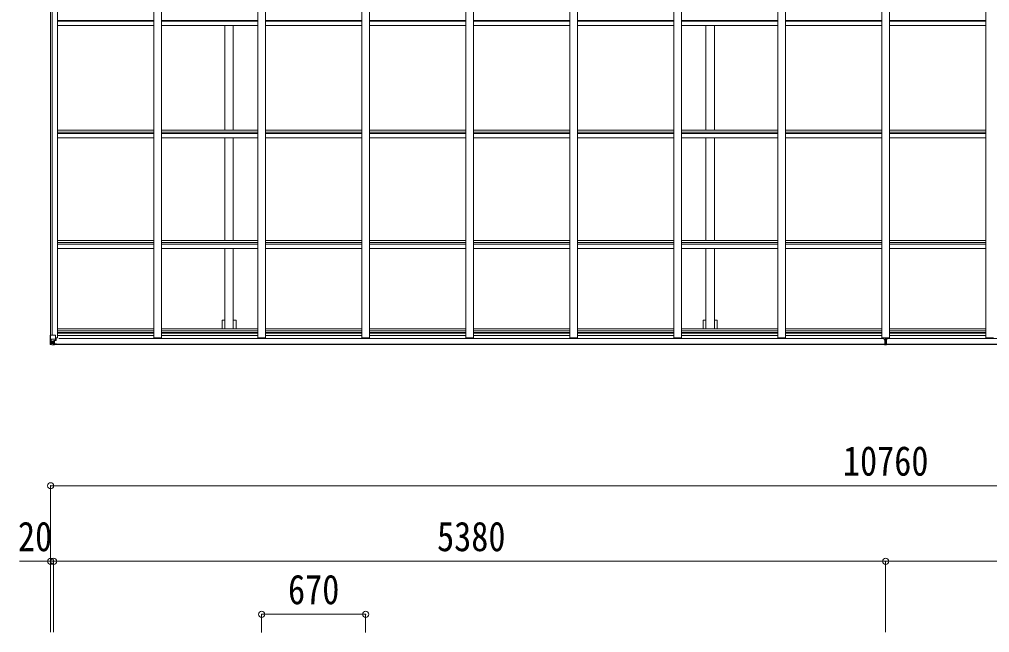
# Model space of a CAD drawing. Units: millimetres at full size, sheet at 1:40. Extents: x -11181 to 11305, y -7804 to 7716.
# Drawn here: x -1411 to 4840, y -332 to 3618 of the extents above; entities that cross this region are included whole.
import ezdxf
from ezdxf.enums import TextEntityAlignment as Align

# ---------------------------------------------------------------- set-up
doc = ezdxf.new("R2010")
doc.units = ezdxf.units.MM
doc.header["$LTSCALE"] = 40
doc.header["$PDMODE"] = 32
doc.header["$PDSIZE"] = 40
for name, color, linetype, lineweight in [('0-1_本体', 4, 'Continuous', 9), ('0-2_部品', 7, 'Continuous', 9), ('0-4_TABLE1', 7, 'Continuous', 9), ('0-A_寸法', 6, 'Continuous', 9)]:
    doc.layers.add(name, color=color, linetype=linetype, lineweight=lineweight)
doc.styles.add('ＭＳ ゴシック', font='')
doc.styles.get('ＭＳ ゴシック').set_extended_font_data('MS Gothic')

msp = doc.modelspace()

# ---------------------------------------------------------------- linework, layer by layer
at = {"layer": '0-1_本体'}
for p, q in [((-1210.37, 1584.65), (-1210.37, 6854.74)), ((-1200.54, 1584.65), (-1200.54, 6854.74)), ((-1165.37, 1566.18), (-1165.37, 6873.21)), ((-545.37, 1566.18), (-545.37, 6873.21)), ((-495.37, 1566.18), (-495.37, 6873.21)), ((124.63, 1566.18), (124.63, 6873.21)), ((174.63, 1566.18), (174.63, 6873.21)), ((794.63, 1566.18), (794.63, 6873.21)), ((844.63, 1566.18), (844.63, 6873.21)), ((1464.63, 1566.18), (1464.63, 6873.21)), ((1514.63, 1566.18), (1514.63, 6873.21)), ((2134.63, 1566.18), (2134.63, 6873.21)), ((2184.63, 1566.18), (2184.63, 6873.21)), ((2804.63, 1566.18), (2804.63, 6873.21)), ((2854.63, 1566.18), (2854.63, 6873.21)), ((3474.63, 1566.18), (3474.63, 6873.21)), ((3524.63, 1566.18), (3524.63, 6873.21)), ((4144.63, 1566.18), (4144.63, 6873.21)), ((4194.63, 1566.18), (4194.63, 6873.21)), ((4814.63, 1566.18), (4814.63, 6873.21)), ((-1165.37, 3611.15), (-545.37, 3611.15)), ((-1165.37, 3607.29), (-545.37, 3607.29)), ((-1165.37, 3577.41), (-545.37, 3577.41)), ((-495.37, 3611.15), (124.63, 3611.15)), ((-495.37, 3607.29), (124.63, 3607.29)), ((-495.37, 3577.41), (124.63, 3577.41)), ((-87.87, 2904.88), (-87.87, 3577.41)), ((-32.87, 2904.88), (-32.87, 3577.41)), ((174.63, 3611.15), (794.63, 3611.15)), ((174.63, 3607.29), (794.63, 3607.29)), ((174.63, 3577.41), (794.63, 3577.41)), ((844.63, 3611.15), (1464.63, 3611.15)), ((844.63, 3607.29), (1464.63, 3607.29)), ((844.63, 3577.41), (1464.63, 3577.41)), ((1514.63, 3611.15), (2134.63, 3611.15)), ((1514.63, 3607.29), (2134.63, 3607.29)), ((1514.63, 3577.41), (2134.63, 3577.41)), ((2184.63, 3611.15), (2804.63, 3611.15)), ((2184.63, 3607.29), (2804.63, 3607.29)), ((2184.63, 3577.41), (2804.63, 3577.41)), ((2854.63, 3611.15), (3474.63, 3611.15)), ((2854.63, 3607.29), (3474.63, 3607.29)), ((2854.63, 3577.41), (3474.63, 3577.41)), ((3012.13, 2904.88), (3012.13, 3577.41)), ((3067.13, 2904.88), (3067.13, 3577.41)), ((3524.63, 3611.15), (4144.63, 3611.15)), ((3524.63, 3607.29), (4144.63, 3607.29)), ((3524.63, 3577.41), (4144.63, 3577.41)), ((4814.63, 3611.15), (4194.63, 3611.15)), ((4814.63, 3607.29), (4194.63, 3607.29)), ((4814.63, 3577.41), (4194.63, 3577.41)), ((-1165.39, 2891.96), (-545.37, 2891.96)), ((-1165.37, 2904.88), (-545.37, 2904.88)), ((-1165.37, 2883.64), (-545.37, 2883.64)), ((-495.37, 2904.88), (124.63, 2904.88)), ((-495.37, 2891.96), (124.63, 2891.96)), ((-495.37, 2883.64), (124.63, 2883.64)), ((174.63, 2904.88), (794.63, 2904.88)), ((174.63, 2891.96), (794.63, 2891.96)), ((174.63, 2883.64), (794.63, 2883.64)), ((844.63, 2904.88), (1464.63, 2904.88)), ((844.63, 2891.96), (1464.63, 2891.96)), ((844.63, 2883.64), (1464.63, 2883.64)), ((1514.63, 2904.88), (2134.63, 2904.88)), ((1514.63, 2891.96), (2134.63, 2891.96)), ((1514.63, 2883.64), (2134.63, 2883.64)), ((2184.63, 2904.88), (2804.63, 2904.88)), ((2184.63, 2891.96), (2804.63, 2891.96)), ((2184.63, 2883.64), (2804.63, 2883.64)), ((2854.63, 2904.88), (3474.63, 2904.88)), ((2854.63, 2891.96), (3474.63, 2891.96)), ((2854.63, 2883.64), (3474.63, 2883.64)), ((3524.63, 2904.88), (4144.63, 2904.88)), ((3524.63, 2891.96), (4144.61, 2891.96)), ((3524.63, 2883.64), (4144.63, 2883.64)), ((4814.63, 2904.88), (4194.63, 2904.88)), ((4814.63, 2883.64), (4194.63, 2883.64)), ((4814.63, 2891.96), (4194.65, 2891.96)), ((-1165.37, 2854.36), (-545.37, 2854.36)), ((-495.37, 2854.36), (124.63, 2854.36)), ((-87.87, 2194.1), (-87.87, 2854.36)), ((-32.87, 2194.1), (-32.87, 2854.36)), ((174.63, 2854.36), (794.63, 2854.36)), ((844.63, 2854.36), (1464.63, 2854.36)), ((1514.63, 2854.36), (2134.63, 2854.36)), ((2184.63, 2854.36), (2804.63, 2854.36)), ((2854.63, 2854.36), (3474.63, 2854.36)), ((3012.13, 2194.1), (3012.13, 2854.36)), ((3067.13, 2194.1), (3067.13, 2854.36)), ((3524.63, 2854.36), (4144.63, 2854.36)), ((4814.63, 2854.36), (4194.63, 2854.36)), ((-1165.37, 2194.1), (-545.37, 2194.1)), ((-495.37, 2194.1), (124.63, 2194.1)), ((174.63, 2194.1), (794.63, 2194.1)), ((844.63, 2194.1), (1464.63, 2194.1)), ((1514.63, 2194.1), (2134.63, 2194.1)), ((2184.63, 2194.1), (2804.63, 2194.1)), ((2854.63, 2194.1), (3474.63, 2194.1)), ((3524.63, 2194.1), (4144.63, 2194.1)), ((4814.63, 2194.1), (4194.63, 2194.1)), ((-1165.37, 2181.26), (-545.37, 2181.26)), ((-1165.37, 2171.11), (-545.37, 2171.11)), ((-1165.37, 2142.14), (-545.37, 2142.14)), ((-495.37, 2181.26), (124.63, 2181.26)), ((-495.37, 2171.11), (124.63, 2171.11)), ((-495.37, 2142.14), (124.63, 2142.14)), ((-87.87, 1625.04), (-87.87, 2142.14)), ((-32.87, 1625.04), (-32.87, 2142.14)), ((174.63, 2181.26), (794.63, 2181.26)), ((174.63, 2171.11), (794.63, 2171.11)), ((174.63, 2142.14), (794.63, 2142.14)), ((844.63, 2181.26), (1464.63, 2181.26)), ((844.63, 2171.11), (1464.63, 2171.11)), ((844.63, 2142.14), (1464.63, 2142.14)), ((1514.63, 2181.26), (2134.63, 2181.26)), ((1514.63, 2171.11), (2134.63, 2171.11)), ((1514.63, 2142.14), (2134.63, 2142.14)), ((2184.63, 2181.26), (2804.63, 2181.26)), ((2184.63, 2171.11), (2804.63, 2171.11)), ((2184.63, 2142.14), (2804.63, 2142.14)), ((2854.63, 2181.26), (3474.63, 2181.26)), ((2854.63, 2171.11), (3474.63, 2171.11)), ((2854.63, 2142.14), (3474.63, 2142.14)), ((3012.13, 1625.04), (3012.13, 2142.14)), ((3067.13, 1625.04), (3067.13, 2142.14)), ((3524.63, 2181.26), (4144.63, 2181.26)), ((3524.63, 2171.11), (4144.63, 2171.11)), ((3524.63, 2142.14), (4144.63, 2142.14)), ((4814.63, 2181.26), (4194.63, 2181.26)), ((4814.63, 2171.11), (4194.63, 2171.11)), ((4814.63, 2142.14), (4194.63, 2142.14)), ((-15.17, 1679.88), (-32.87, 1679.88)), ((-15.17, 1679.88), (-15.17, 1625.04)), ((3084.83, 1679.88), (3067.13, 1679.88)), ((3084.83, 1679.88), (3084.83, 1625.04)), ((-1165.37, 1566.18), (-1178.37, 1566.18)), ((-1165.37, 1625.04), (-545.37, 1625.04)), ((-1165.37, 1612.22), (-545.37, 1612.22)), ((-1165.37, 1600.87), (-545.37, 1600.87)), ((-1165.37, 1597.09), (-545.37, 1597.09)), ((-1165.37, 1581.14), (-545.37, 1581.14)), ((4161.13, 1562.86), (-1156.37, 1562.86)), ((-545.37, 1566.18), (-495.37, 1566.18)), ((-495.37, 1625.04), (124.63, 1625.04)), ((-495.37, 1612.22), (124.63, 1612.22)), ((-495.37, 1600.87), (124.63, 1600.87)), ((-495.37, 1597.09), (124.63, 1597.09)), ((-495.37, 1581.14), (124.63, 1581.14)), ((124.63, 1566.18), (174.63, 1566.18)), ((174.63, 1625.04), (794.63, 1625.04)), ((174.63, 1612.22), (794.63, 1612.22)), ((174.63, 1600.87), (794.63, 1600.87)), ((174.63, 1597.09), (794.63, 1597.09)), ((174.63, 1581.14), (794.63, 1581.14)), ((794.63, 1566.18), (844.63, 1566.18)), ((844.63, 1625.04), (1464.63, 1625.04)), ((844.63, 1612.22), (1464.63, 1612.22)), ((844.63, 1600.87), (1464.63, 1600.87)), ((844.63, 1597.09), (1464.63, 1597.09)), ((844.63, 1581.14), (1464.63, 1581.14)), ((1464.63, 1566.18), (1514.63, 1566.18)), ((1514.63, 1625.04), (2134.63, 1625.04)), ((1514.63, 1612.22), (2134.63, 1612.22)), ((1514.63, 1600.87), (2134.63, 1600.87)), ((1514.63, 1597.09), (2134.63, 1597.09)), ((1514.63, 1581.14), (2134.63, 1581.14)), ((2134.63, 1566.18), (2184.63, 1566.18)), ((2184.63, 1625.04), (2804.63, 1625.04)), ((2184.63, 1612.22), (2804.63, 1612.22)), ((2184.63, 1600.87), (2804.63, 1600.87)), ((2184.63, 1597.09), (2804.63, 1597.09)), ((2184.63, 1581.14), (2804.63, 1581.14)), ((2804.63, 1566.18), (2854.63, 1566.18)), ((2854.63, 1625.04), (3474.63, 1625.04)), ((2854.63, 1612.22), (3474.63, 1612.22)), ((2854.63, 1600.87), (3474.63, 1600.87)), ((2854.63, 1597.09), (3474.63, 1597.09)), ((2854.63, 1581.14), (3474.63, 1581.14)), ((3474.63, 1566.18), (3524.63, 1566.18)), ((3524.63, 1625.04), (4144.63, 1625.04)), ((3524.63, 1612.22), (4144.63, 1612.22)), ((3524.63, 1600.87), (4144.63, 1600.87)), ((3524.63, 1597.09), (4144.63, 1597.09)), ((3524.63, 1581.14), (4144.63, 1581.14)), ((4144.63, 1566.18), (4194.63, 1566.18)), ((4178.13, 1562.86), (9495.63, 1562.86)), ((4814.63, 1625.04), (4194.63, 1625.04)), ((4814.63, 1612.22), (4194.63, 1612.22)), ((4814.63, 1600.87), (4194.63, 1600.87)), ((4814.63, 1597.09), (4194.63, 1597.09)), ((4814.63, 1581.14), (4194.63, 1581.14)), ((4864.63, 1566.18), (4814.63, 1566.18)), ((-1188.87, 1526.31), (4163.13, 1526.31)), ((-1188.87, 1523.88), (4163.13, 1523.88)), ((9528.13, 1526.31), (4176.13, 1526.31)), ((9528.13, 1523.88), (4176.13, 1523.88))]:
    msp.add_line(p, q, dxfattribs=at)
for points in [[(-87.87, 1679.88), (-105.57, 1679.88), (-105.57, 1625.04)], [(3012.13, 1679.88), (2994.43, 1679.88), (2994.43, 1625.04)]]:
    msp.add_lwpolyline(points, dxfattribs=at)
at = {"layer": '0-2_部品'}
for p, q in [((-1209.73, 1584.65), (-1179.57, 1584.65)), ((-1209.73, 1584.65), (-1209.73, 1524.06)), ((-1178.57, 1583.65), (-1178.57, 1550.55)), ((-1174.07, 1566.18), (-1174.07, 1549.78)), ((-1212.57, 1523.94), (-1212.57, 1523.98)), ((-1211.63, 1522.98), (-1211.63, 1522.94)), ((-1211.63, 1522.94), (-1211.63, 1522.94)), ((-1202.66, 1522.55), (-1210.58, 1523.02)), ((-1209.72, 1523.99), (-1209.73, 1524.06)), ((-1209.18, 1557.77), (-1202.57, 1557.98)), ((-1209.18, 1557.77), (-1205.04, 1545.68)), ((-1205.76, 1527.44), (-1208.49, 1523.77)), ((-1202.57, 1544.45), (-1204.9, 1544.42)), ((-1204.9, 1544.42), (-1204.9, 1530.95)), ((-1204.9, 1530.95), (-1202.57, 1530.89)), ((-1202.57, 1557.98), (-1178.57, 1557.98)), ((-1202.57, 1544.45), (-1190.57, 1544.45)), ((-1202.57, 1544.45), (-1202.57, 1544.45)), ((-1202.57, 1530.89), (-1190.57, 1530.89)), ((-1190.57, 1521.76), (-1202.57, 1522.55)), ((-1197.09, 1538.09), (-1197.09, 1539.05)), ((-1191.57, 1530.89), (-1190.57, 1530.89)), ((-1190.57, 1547.74), (-1190.57, 1521.65)), ((-1189.07, 1544.45), (-1190.57, 1544.45)), ((-1189.07, 1530.89), (-1190.57, 1530.89)), ((-1189.07, 1527.35), (-1190.57, 1527.35)), ((-1190.57, 1522.53), (-1184.07, 1522.13)), ((-1184.07, 1521.25), (-1190.57, 1521.65)), ((-1179.4, 1550.29), (-1189.74, 1548.64)), ((-1189.74, 1548), (-1179.4, 1549.66)), ((-1189.74, 1548.64), (-1189.74, 1548)), ((-1185.07, 1540.85), (-1189.07, 1540.85)), ((-1185.07, 1532.64), (-1189.07, 1532.64)), ((-1188.57, 1527.71), (-1189.07, 1527.71)), ((-1184.07, 1523.06), (-1189.07, 1523.15)), ((-1188.96, 1529.02), (-1185.07, 1529.02)), ((-1188.57, 1528.81), (-1188.57, 1528.64)), ((-1188.57, 1528.64), (-1188.57, 1528.64)), ((-1178.57, 1528.56), (-1188.57, 1528.64)), ((-1188.57, 1526.69), (-1188.57, 1528.64)), ((-1180.57, 1526.71), (-1188.57, 1526.71)), ((-1180.57, 1526.69), (-1188.57, 1526.69)), ((-1185.07, 1548.75), (-1185.07, 1528.78)), ((-1184.07, 1523.06), (-1184.07, 1523.88)), ((-1184.07, 1522.65), (-1184.07, 1523.06)), ((-1184.07, 1522.65), (-1184.07, 1522.13)), ((-1184.07, 1522.13), (-1184.07, 1521.25)), ((-1179.4, 1549.66), (-1179.4, 1550.29)), ((-1179.12, 1549.73), (-1175.07, 1549.77)), ((-1179.07, 1523.45), (-1179.07, 1523.88)), ((-1178.77, 1523.45), (-1179.07, 1523.45)), ((-1178.77, 1523.45), (-1177.08, 1523.88)), ((-1174.07, 1561.65), (-1178.57, 1561.65)), ((-1178.57, 1528.56), (-1178.57, 1526.95)), ((-1178.57, 1526.95), (-1173.57, 1526.95)), ((-1175.07, 1551.5), (-1174.07, 1551.5)), ((-1174.07, 1549.78), (-1175.07, 1549.77)), ((-1173.57, 1526.31), (-1173.57, 1526.95)), ((-1173.57, 1526.95), (-1172.57, 1526.95)), ((-1172.57, 1528.63), (-1172.57, 1528.51)), ((-1172.57, 1526.95), (-1172.57, 1528.51)), ((-1172.57, 1526.95), (-1172.57, 1526.31))]:
    msp.add_line(p, q, dxfattribs=at)
for points in [[(-1212.57, 1523.98), (-1212.57, 1584.65), (-1209.73, 1584.65)], [(-1211.63, 1522.94), (-1202.57, 1522.38), (-1190.57, 1521.65)], [(-1199.01, 1537.13), (-1199.97, 1537.13), (-1199.97, 1536.17), (-1199.01, 1536.17)], [(-1197.09, 1539.05), (-1198.05, 1539.05), (-1198.05, 1538.09)], [(-1198.05, 1535.21), (-1198.05, 1534.25), (-1197.09, 1534.25), (-1197.09, 1535.21)], [(-1196.13, 1536.17), (-1195.17, 1536.17), (-1195.17, 1537.13), (-1196.13, 1537.13)], [(-1184.07, 1522.65), (-1189.07, 1522.65), (-1189.07, 1548.11)], [(-1173.57, 1528.68), (-1188.57, 1528.81), (-1188.57, 1528.81)], [(-1188.57, 1527.71), (-1180.57, 1527.71), (-1180.57, 1526.31)], [(-1175.07, 1549.77), (-1175.07, 1551.5), (-1178.57, 1551.52)], [(-1178.57, 1528.56), (-1178.57, 1528.57), (-1172.57, 1528.51)]]:
    msp.add_lwpolyline(points, dxfattribs=at)
msp.add_circle((-1197.57, 1536.65), 5.3, dxfattribs=at)
for centre, radius, start, end in [((-1179.57, 1583.65), 1, 0, 90), ((-1211.57, 1523.98), 0.999, 180.04917, 266.5576), ((-1211.57, 1523.94), 0.999, 180.04917, 266.5576), ((-1211.57, 1523.93), 1, 179.99921, 266.49983), ((-1210.42, 1510.33), 12.7, 84.89689, 90.75534), ((-1208.44, 1523.94), 1.28, 177.54105, 228.82169), ((-1199.01, 1538.09), 0.96, 270, 0), ((-1199.01, 1535.21), 0.96, 0, 90), ((-1196.13, 1538.09), 0.96, 180, 270), ((-1196.13, 1535.21), 0.96, 90, 180), ((-1189.63, 1547.71), 0.937, 96.73234, 177.67791), ((-1189.63, 1547.07), 0.937, 96.73234, 177.67791), ((-1188.56, 1529.32), 0.513, 178.95293, 268.11972), ((-1188.57, 1529.14), 0.5, 179.95536, 269.47105), ((-1188.57, 1526.21), 0.5, 89.99891, 179.99891), ((-1188.57, 1526.19), 0.5, 90.00309, 180.00198), ((-1179.51, 1551.22), 0.937, 276.73234, 357.67791), ((-1179.51, 1550.59), 0.937, 276.73234, 357.67791), ((-1173.43, 1520.99), 7.69, 83.56574, 91.03001)]:
    msp.add_arc(centre, radius, start, end, dxfattribs=at)
for centre, major_axis, ratio, start_param, end_param in [((-1209.63, 1522.86), (2, -0.12), 0.060933, 2.0712557, 3.1453404), ((-1010.63, 1510.62), (201, -12.36), 0.060933, 3.1453404, 3.145839), ((-1208.46, 1555.42), (0.85, -2.32), 0.403757, 3.0087805, 3.9744392), ((-1209.44, 1525.96), (-0.02, -3), 0.466854, 0.125683, 0.7596956), ((-1207.77, 1531.03), (0.03, -5), 0.573921, 0.7672717, 1.551125), ((-1206.31, 1544.4), (0, -3), 0.468246, 1.5772882, 2.0127935), ((-1284.32, 1530.89), (81.75, 0), 0.061163, 6.2824128, 6.2831853)]:
    msp.add_ellipse(centre, major_axis=major_axis, ratio=ratio, start_param=start_param, end_param=end_param, dxfattribs=at)
at = {"layer": '0-4_TABLE1'}
for p, q in [((4161.13, 1566.18), (4161.13, 1555.29)), ((4161.13, 1566.18), (4161.13, 1555.29)), ((4168.13, 1562.36), (4168.13, 1566.18)), ((4168.13, 1562.36), (4168.13, 1566.18)), ((4171.13, 1562.36), (4171.13, 1566.18)), ((4171.13, 1562.36), (4171.13, 1566.18)), ((4178.13, 1566.18), (4178.13, 1555.29)), ((4178.13, 1566.18), (4178.13, 1555.29)), ((4161.13, 1554.79), (4168.13, 1554.86)), ((4161.13, 1554.79), (4161.13, 1553.92)), ((4161.13, 1553.92), (4168.13, 1553.86)), ((4161.13, 1553.42), (4168.13, 1553.36)), ((4163.13, 1526.86), (4163.13, 1525.36)), ((4163.13, 1526.86), (4163.13, 1525.36)), ((4168.13, 1525.05), (4163.13, 1525.36)), ((4163.13, 1525.36), (4163.13, 1522.36)), ((4163.13, 1525.36), (4169.63, 1524.96)), ((4163.13, 1522.36), (4167.97, 1522.06)), ((4164.13, 1553.39), (4164.13, 1541.52)), ((4164.13, 1553.39), (4164.13, 1541.56)), ((4164.13, 1541.52), (4168.13, 1541.56)), ((4164.13, 1541.52), (4164.13, 1533.29)), ((4164.13, 1533.29), (4168.13, 1533.35)), ((4164.13, 1533.29), (4164.13, 1529.69)), ((4164.13, 1529.69), (4168.13, 1529.76)), ((4164.13, 1529.76), (4164.13, 1527.86)), ((4168.13, 1529.76), (4164.13, 1529.76)), ((4164.13, 1529.69), (4164.13, 1527.86)), ((4164.13, 1527.86), (4168.13, 1527.86)), ((4168.13, 1527.86), (4164.13, 1527.86)), ((4167.97, 1522.06), (4169.63, 1521.96)), ((4168.13, 1562.36), (4171.13, 1562.36)), ((4168.13, 1562.36), (4168.13, 1555.28)), ((4171.13, 1562.36), (4168.13, 1562.36)), ((4168.13, 1562.36), (4168.13, 1555.28)), ((4168.13, 1555.28), (4171.13, 1555.28)), ((4168.13, 1555.28), (4168.13, 1545.64)), ((4171.13, 1555.28), (4168.13, 1555.28)), ((4168.13, 1555.28), (4168.13, 1545.64)), ((4168.13, 1545.64), (4171.13, 1545.64)), ((4168.13, 1545.64), (4168.13, 1538.57)), ((4171.13, 1545.64), (4168.13, 1545.64)), ((4168.13, 1545.64), (4168.13, 1538.57)), ((4168.13, 1538.57), (4171.13, 1538.57)), ((4168.13, 1527.86), (4168.13, 1538.57)), ((4168.13, 1527.86), (4168.13, 1538.57)), ((4171.13, 1538.57), (4168.13, 1538.57)), ((4168.13, 1527.86), (4168.13, 1525.06)), ((4169.63, 1524.96), (4168.13, 1525.06)), ((4176.13, 1525.36), (4169.63, 1524.96)), ((4169.63, 1524.96), (4171.13, 1525.06)), ((4169.63, 1521.96), (4169.63, 1524.96)), ((4169.63, 1521.96), (4169.63, 1524.96)), ((4171.29, 1522.06), (4169.63, 1521.96)), ((4171.13, 1562.36), (4171.13, 1555.28)), ((4171.13, 1562.36), (4171.13, 1555.28)), ((4171.13, 1555.28), (4171.13, 1545.64)), ((4171.13, 1555.28), (4171.13, 1545.64)), ((4178.13, 1554.79), (4171.13, 1554.86)), ((4178.13, 1553.92), (4171.13, 1553.86)), ((4178.13, 1553.42), (4171.13, 1553.36)), ((4171.13, 1545.64), (4171.13, 1538.57)), ((4171.13, 1545.64), (4171.13, 1538.57)), ((4175.13, 1541.52), (4171.13, 1541.56)), ((4171.13, 1527.86), (4171.13, 1538.57)), ((4171.13, 1527.86), (4171.13, 1538.57)), ((4175.13, 1533.29), (4171.13, 1533.35)), ((4171.13, 1529.76), (4175.13, 1529.76)), ((4175.13, 1529.69), (4171.13, 1529.76)), ((4171.13, 1527.86), (4175.13, 1527.86)), ((4171.13, 1527.86), (4171.13, 1525.06)), ((4175.13, 1527.86), (4171.13, 1527.86)), ((4171.13, 1525.05), (4176.13, 1525.36)), ((4176.13, 1522.36), (4171.29, 1522.06)), ((4175.13, 1553.39), (4175.13, 1541.56)), ((4175.13, 1553.39), (4175.13, 1541.52)), ((4175.13, 1541.52), (4175.13, 1533.29)), ((4175.13, 1533.29), (4175.13, 1529.69)), ((4175.13, 1529.76), (4175.13, 1527.86)), ((4175.13, 1529.69), (4175.13, 1527.86)), ((4176.13, 1526.86), (4176.13, 1525.36)), ((4176.13, 1526.86), (4176.13, 1525.36)), ((4176.13, 1525.36), (4176.13, 1522.36)), ((4178.13, 1554.79), (4178.13, 1553.92))]:
    msp.add_line(p, q, dxfattribs=at)
for points in [[(4168.13, 1555.36), (4161.13, 1555.29), (4161.13, 1554.79), (4161.13, 1553.92)], [(4168.13, 1554.86), (4161.13, 1554.79), (4161.13, 1555.29), (4168.13, 1555.36)], [(4168.13, 1553.86), (4161.13, 1553.92), (4161.13, 1553.42)], [(4168.13, 1553.36), (4161.13, 1553.42), (4161.13, 1553.92)], [(4169.63, 1521.96), (4163.13, 1522.36), (4163.13, 1525.36)], [(4168.13, 1541.56), (4164.13, 1541.56), (4164.13, 1533.35)], [(4168.13, 1533.35), (4164.13, 1533.35), (4164.13, 1529.76)], [(4169.63, 1521.96), (4176.13, 1522.36), (4176.13, 1525.36)], [(4171.13, 1554.86), (4178.13, 1554.79), (4178.13, 1555.29), (4171.13, 1555.36)], [(4171.13, 1555.36), (4178.13, 1555.29), (4178.13, 1554.79), (4178.13, 1553.92)], [(4171.13, 1553.36), (4178.13, 1553.42), (4178.13, 1553.92)], [(4171.13, 1553.86), (4178.13, 1553.92), (4178.13, 1553.42)], [(4171.13, 1541.56), (4175.13, 1541.56), (4175.13, 1533.35)], [(4171.13, 1533.35), (4175.13, 1533.35), (4175.13, 1529.76)]]:
    msp.add_lwpolyline(points, dxfattribs=at)
for centre, start, end in [((4164.13, 1526.86), 90, 180), ((4164.13, 1526.86), 90, 180), ((4175.13, 1526.86), 0, 90), ((4175.13, 1526.86), 0, 90)]:
    msp.add_arc(centre, 1, start, end, dxfattribs=at)
for centre, major_axis, ratio, start_param, end_param in [((4168.16, 1525.05), (0.18, 2.99), 0.008711, 1.5718618, 3.1415927), ((3996.26, 1535.57), (171.87, -10.52), 0.017422, 0.0000005, 0.0010659), ((4343, 1535.57), (-171.87, -10.52), 0.017422, 6.2821194, 6.2831848), ((4171.1, 1525.05), (-0.18, 2.99), 0.008711, 3.1415927, 4.7113235)]:
    msp.add_ellipse(centre, major_axis=major_axis, ratio=ratio, start_param=start_param, end_param=end_param, dxfattribs=at)
at = {"layer": '0-A_寸法'}
for p, q in [((-1210.36, 613.88), (-1210.36, 127.48)), ((-1210.36, 613.88), (9549.62, 613.88)), ((-1210.36, 127.48), (-1410.36, 127.48)), ((-1210.36, 127.48), (-1210.36, -328.09)), ((-1210.36, 127.48), (-1190.36, 127.48)), ((-1190.36, 127.48), (-1190.36, -328.09)), ((-1190.36, 127.48), (4189.62, 127.48)), ((-1190.36, 127.48), (-1190.36, -328.09)), ((9529.62, 127.48), (4149.64, 127.48)), ((4169.63, 127.48), (4169.63, -328.09)), ((149.63, -213.96), (149.63, -331.56)), ((149.63, -213.96), (819.63, -213.96)), ((819.63, -213.96), (819.63, -331.56))]:
    msp.add_line(p, q, dxfattribs=at)
for p in [(-1210.36, 613.88), (-1210.36, 127.48), (-1190.36, 127.48), (4169.63, 127.48), (149.63, -213.96), (819.63, -213.96)]:
    msp.add_point(p, dxfattribs=at)

# ---------------------------------------------------------------- texts
at = {"layer": '0-A_寸法', "color": 7, "style": 'ＭＳ ゴシック', "width": 0.85}
for s, p in [('10760', (3894.63, 621.88)), ('20', (-1420.36, 135.48)), ('5380', (1279.63, 135.48)), ('670', (319.63, -205.96))]:
    msp.add_text(s, height=190.6, dxfattribs=at).set_placement(p, align=Align.BOTTOM_LEFT)

doc.saveas('drawing.dxf')
